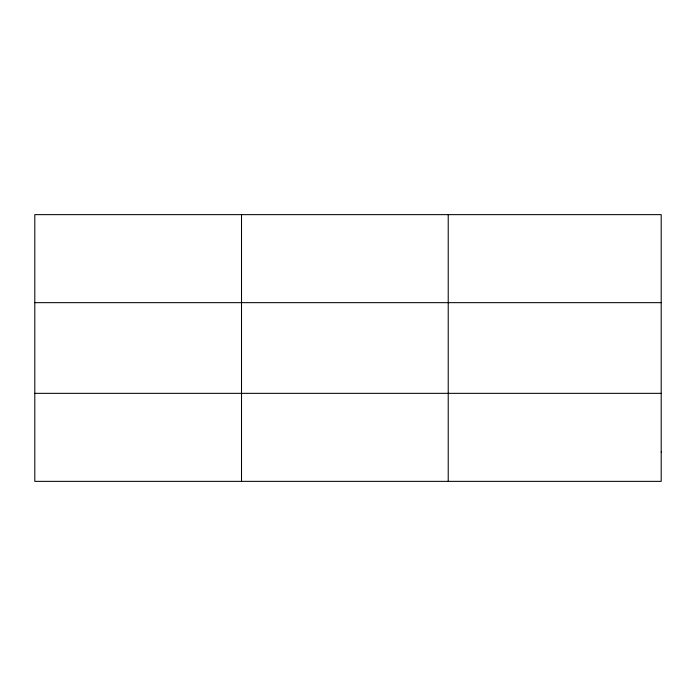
<?xml version="1.0" encoding="UTF-8"?>
<svg xmlns="http://www.w3.org/2000/svg" width="696" height="696" viewBox="0 0 696 696"><rect width="100%" height="100%" fill="white"/><g stroke="black" fill="none" stroke-linecap="round" stroke-linejoin="round"><path stroke-width="1.04" d="M241.512 214.638L241.512 481.362M448.224 214.638L448.224 481.362M34.8 302.656L661.2 302.656M34.8 393.344L661.2 393.344M661.2 452.017L661.2 481.362L34.8 481.362L34.8 214.638L661.2 214.638L661.2 452.017"/></g></svg>
